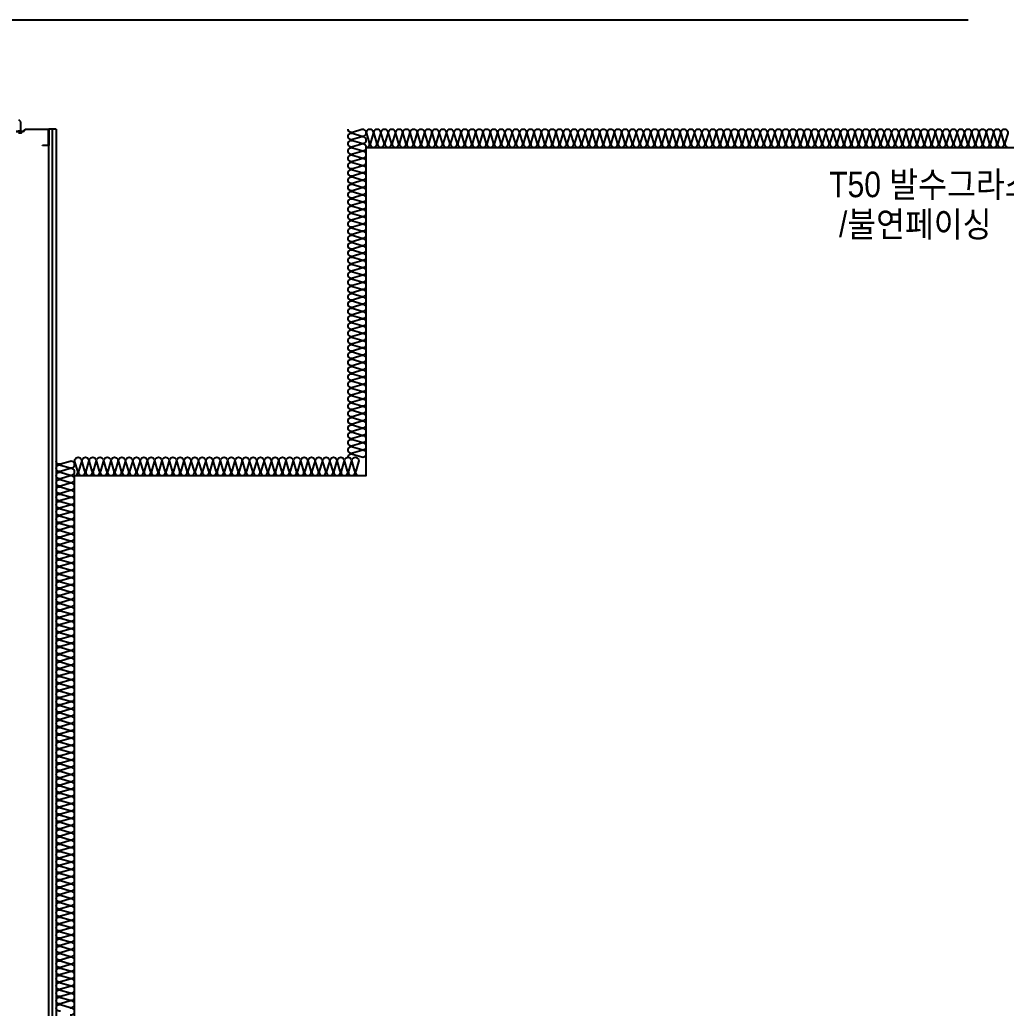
# Model space of a CAD drawing. Header units: millimetres. Extents: x 19868 to 801382, y -4805 to 85279.
# Drawn here: x 332388 to 335093, y 40968 to 43679 of the extents above; entities that cross this region are included whole.
import ezdxf
from ezdxf.enums import TextEntityAlignment as Align

# ---------------------------------------------------------------- set-up
doc = ezdxf.new("R2010")
doc.units = ezdxf.units.MM
doc.header["$LTSCALE"] = 250
for name, color, linetype in [('8입면선', 8, 'Continuous'), ('A-FIN', 6, 'Continuous'), ('A-WALL-D', 7, 'Continuous'), ('GAGAM-DT', 7, 'Continuous'), ('ISL', 251, 'Continuous'), ('입면', 7, 'Continuous')]:
    doc.layers.add(name, color=color, linetype=linetype)
doc.layers.add('NOPLOT-단열', color=225, linetype='Continuous', plot=False)
doc.styles.add('Gdim', font='')
doc.styles.get('Gdim').set_extended_font_data('Dotum')

# ---------------------------------------------------------------- blocks, each defined once
blk = doc.blocks.new('*U180')
at = {"layer": '8입면선', "color": 8}
blk.add_line((3316577.6, 472011.4), (3316577.6, 480361.4), dxfattribs=at)
at = {"layer": 'A-WALL-D'}
for p, q in [((3316567.6, 472021.4), (3316567.6, 480361.4)), ((3316587.6, 480361.4), (3316567.6, 480361.4)), ((3316587.6, 480361.4), (3316587.6, 472011.4))]:
    blk.add_line(p, q, dxfattribs=at)
at = {"layer": 'GAGAM-DT', "color": 8}
for p, q in [((3316490.3, 480381.5), (3316485.3, 480387)), ((3316490.3, 480355.6), (3316490.3, 480381.5)), ((3316492.7, 480355.6), (3316482.8, 480355.6)), ((3316491.2, 480350.6), (3316484.3, 480350.6)), ((3316490.3, 480355.6), (3316490.3, 480350.6)), ((3316492.7, 480355.6), (3316492.7, 480352.1))]:
    blk.add_line(p, q, dxfattribs=at)
blk.add_arc((3316491.2, 480352.1), 1.51, 270, 0, dxfattribs=at)
at = {"layer": '입면', "color": 6}
for p, q in [((3316497.3, 480355.6), (3316502.3, 480361.4)), ((3316502.3, 480361.4), (3316567.6, 480361.4)), ((3316567.6, 480361.4), (3316567.6, 480316.4)), ((3316497.8, 480354.4), (3316477.4, 480354.4)), ((3316477.9, 480355.6), (3316497.3, 480355.6)), ((3316502.8, 480360.2), (3316497.8, 480354.4)), ((3316566.4, 480360.2), (3316502.8, 480360.2)), ((3316566.4, 480317.6), (3316566.4, 480360.2)), ((3316549.8, 480316.4), (3316549.8, 480317.6)), ((3316549.8, 480317.6), (3316566.4, 480317.6)), ((3316567.6, 480316.4), (3316549.8, 480316.4))]:
    blk.add_line(p, q, dxfattribs=at)

msp = doc.modelspace()

# ---------------------------------------------------------------- linework, layer by layer
at = {"layer": 'A-FIN'}
msp.add_line((328238.2, 43678.9), (334988.2, 43678.9), dxfattribs=at)
at = {"layer": 'ISL'}
for points in [[(333288.2, 42478.9, -0.509267), (333300.3, 42487.8), (333326.1, 42480.1, 1.372593), (333326.1, 42497.8), (333300.3, 42490.1, -0.509267), (333288.2, 42498.9, -0.509267), (333300.3, 42507.8), (333326.1, 42500.1, 1.372593), (333326.1, 42517.8), (333300.3, 42510.1, -0.509267), (333288.2, 42518.9, -0.509267), (333300.3, 42527.8), (333326.1, 42520.1, 1.372593), (333326.1, 42537.8), (333300.3, 42530.1, -0.509267), (333288.2, 42538.9, -0.509267), (333300.3, 42547.8), (333326.1, 42540.1, 1.372593), (333326.1, 42557.8), (333300.3, 42550.1, -0.509267), (333288.2, 42558.9, -0.509267), (333300.3, 42567.8), (333326.1, 42560.1, 1.372593), (333326.1, 42577.8), (333300.3, 42570.1, -0.509267), (333288.2, 42578.9, -0.509267), (333300.3, 42587.8), (333326.1, 42580.1, 1.372593), (333326.1, 42597.8), (333300.3, 42590.1, -0.509267), (333288.2, 42598.9, -0.509267), (333300.3, 42607.8), (333326.1, 42600.1, 1.372593), (333326.1, 42617.8), (333300.3, 42610.1, -0.509267), (333288.2, 42618.9, -0.509267), (333300.3, 42627.8), (333326.1, 42620.1, 1.372593), (333326.1, 42637.8), (333300.3, 42630.1, -0.509267), (333288.2, 42638.9, -0.509267), (333300.3, 42647.8), (333326.1, 42640.1, 1.372593), (333326.1, 42657.8), (333300.3, 42650.1, -0.509267), (333288.2, 42658.9, -0.509267), (333300.3, 42667.8), (333326.1, 42660.1, 1.372593), (333326.1, 42677.8), (333300.3, 42670.1, -0.509267), (333288.2, 42678.9, -0.509267), (333300.3, 42687.8), (333326.1, 42680.1, 1.372593), (333326.1, 42697.8), (333300.3, 42690.1, -0.509267), (333288.2, 42698.9, -0.509267), (333300.3, 42707.8), (333326.1, 42700.1, 1.372593), (333326.1, 42717.8), (333300.3, 42710.1, -0.509267), (333288.2, 42718.9, -0.509267), (333300.3, 42727.8), (333326.1, 42720.1, 1.372593), (333326.1, 42737.8), (333300.3, 42730.1, -0.509267), (333288.2, 42738.9, -0.509267), (333300.3, 42747.8), (333326.1, 42740.1, 1.372593), (333326.1, 42757.8), (333300.3, 42750.1, -0.509267), (333288.2, 42758.9, -0.509267), (333300.3, 42767.8), (333326.1, 42760.1, 1.372593), (333326.1, 42777.8), (333300.3, 42770.1, -0.509267), (333288.2, 42778.9, -0.509267), (333300.3, 42787.8), (333326.1, 42780.1, 1.372593), (333326.1, 42797.8), (333300.3, 42790.1, -0.509267), (333288.2, 42798.9, -0.509267), (333300.3, 42807.8), (333326.1, 42800.1, 1.372593), (333326.1, 42817.8), (333300.3, 42810.1, -0.509267), (333288.2, 42818.9, -0.509267), (333300.3, 42827.8), (333326.1, 42820.1, 1.372593), (333326.1, 42837.8), (333300.3, 42830.1, -0.509267), (333288.2, 42838.9, -0.509267), (333300.3, 42847.8), (333326.1, 42840.1, 1.372593), (333326.1, 42857.8), (333300.3, 42850.1, -0.509267), (333288.2, 42858.9, -0.509267), (333300.3, 42867.8), (333326.1, 42860.1, 1.372593), (333326.1, 42877.8), (333300.3, 42870.1, -0.509267), (333288.2, 42878.9, -0.509267), (333300.3, 42887.8), (333326.1, 42880.1, 1.372593), (333326.1, 42897.8), (333300.3, 42890.1, -0.509267), (333288.2, 42898.9, -0.509267), (333300.3, 42907.8), (333326.1, 42900.1, 1.372593), (333326.1, 42917.8), (333300.3, 42910.1, -0.509267), (333288.2, 42918.9, -0.509267), (333300.3, 42927.8), (333326.1, 42920.1, 1.372593), (333326.1, 42937.8), (333300.3, 42930.1, -0.509267), (333288.2, 42938.9, -0.509267), (333300.3, 42947.8), (333326.1, 42940.1, 1.372593), (333326.1, 42957.8), (333300.3, 42950.1, -0.509267), (333288.2, 42958.9, -0.509267), (333300.3, 42967.8), (333326.1, 42960.1, 1.372593), (333326.1, 42977.8), (333300.3, 42970.1, -0.509267), (333288.2, 42978.9, -0.509267), (333300.3, 42987.8), (333326.1, 42980.1, 1.372593), (333326.1, 42997.8), (333300.3, 42990.1, -0.509267), (333288.2, 42998.9, -0.509267), (333300.3, 43007.8), (333326.1, 43000.1, 1.372593), (333326.1, 43017.8), (333300.3, 43010.1, -0.509267), (333288.2, 43018.9, -0.509267), (333300.3, 43027.8), (333326.1, 43020.1, 1.372593), (333326.1, 43037.8), (333300.3, 43030.1, -0.509267), (333288.2, 43038.9, -0.509267), (333300.3, 43047.8), (333326.1, 43040.1, 1.372593), (333326.1, 43057.8), (333300.3, 43050.1, -0.509267), (333288.2, 43058.9, -0.509267), (333300.3, 43067.8), (333326.1, 43060.1, 1.372593), (333326.1, 43077.8), (333300.3, 43070.1, -0.509267), (333288.2, 43078.9, -0.509267), (333300.3, 43087.8), (333326.1, 43080.1, 1.372593), (333326.1, 43097.8), (333300.3, 43090.1, -0.509267), (333288.2, 43098.9, -0.509267), (333300.3, 43107.8), (333326.1, 43100.1, 1.372593), (333326.1, 43117.8), (333300.3, 43110.1, -0.509267), (333288.2, 43118.9, -0.509267), (333300.3, 43127.8), (333326.1, 43120.1, 1.372593), (333326.1, 43137.8), (333300.3, 43130.1, -0.509267), (333288.2, 43138.9, -0.509267), (333300.3, 43147.8), (333326.1, 43140.1, 1.372593), (333326.1, 43157.8), (333300.3, 43150.1, -0.509267), (333288.2, 43158.9, -0.509267), (333300.3, 43167.8), (333326.1, 43160.1, 1.372593), (333326.1, 43177.8), (333300.3, 43170.1, -0.509267), (333288.2, 43178.9, -0.509267), (333300.3, 43187.8), (333326.1, 43180.1, 1.372593), (333326.1, 43197.8), (333300.3, 43190.1, -0.509267), (333288.2, 43198.9, -0.509267), (333300.3, 43207.8), (333326.1, 43200.1, 1.372593), (333326.1, 43217.8), (333300.3, 43210.1, -0.509267), (333288.2, 43218.9, -0.509267), (333300.3, 43227.8), (333326.1, 43220.1, 1.372593), (333326.1, 43237.8), (333300.3, 43230.1, -0.509267), (333288.2, 43238.9, -0.509267), (333300.3, 43247.8), (333326.1, 43240.1, 1.372593), (333326.1, 43257.8), (333300.3, 43250.1, -0.509267), (333288.2, 43258.9, -0.509267), (333300.3, 43267.8), (333326.1, 43260.1, 1.372593), (333326.1, 43277.8), (333300.3, 43270.1, -0.509267), (333288.2, 43278.9, -0.509267), (333300.3, 43287.8), (333326.1, 43280.1, 1.372593), (333326.1, 43297.8), (333300.3, 43290.1, -0.509267), (333288.2, 43298.9, -0.509267), (333300.3, 43307.8), (333326.1, 43300.1, 1.372593), (333326.1, 43317.8), (333300.3, 43310.1, -0.509267), (333288.2, 43318.9, -0.509267), (333300.3, 43327.8), (333326.1, 43320.1, 1.372593), (333326.1, 43337.8), (333300.3, 43330.1, -0.509267), (333288.2, 43338.9, -0.509267), (333300.3, 43347.8), (333326.1, 43340.1, 1.372593), (333326.1, 43357.8), (333300.3, 43350.1, -0.509267), (333288.2, 43358.9, -0.509267), (333300.3, 43367.8), (333326.1, 43360.1, 1.372593), (333326.1, 43377.8), (333300.3, 43370.1, -0.509267), (333288.2, 43378.9)], [(333338.2, 43328.9, 0.509267), (333347, 43341.1), (333339.4, 43366.8, -1.372593), (333357, 43366.8), (333349.4, 43341.1, 0.509267), (333358.2, 43328.9, 0.509267), (333367, 43341.1), (333359.4, 43366.8, -1.372593), (333377, 43366.8), (333369.4, 43341.1, 0.509267), (333378.2, 43328.9, 0.509267), (333387, 43341.1), (333379.4, 43366.8, -1.372593), (333397, 43366.8), (333389.4, 43341.1, 0.509267), (333398.2, 43328.9, 0.509267), (333407, 43341.1), (333399.4, 43366.8, -1.372593), (333417, 43366.8), (333409.4, 43341.1, 0.509267), (333418.2, 43328.9, 0.509267), (333427, 43341.1), (333419.4, 43366.8, -1.372593), (333437, 43366.8), (333429.4, 43341.1, 0.509267), (333438.2, 43328.9, 0.509267), (333447, 43341.1), (333439.4, 43366.8, -1.372593), (333457, 43366.8), (333449.4, 43341.1, 0.509267), (333458.2, 43328.9, 0.509267), (333467, 43341.1), (333459.4, 43366.8, -1.372593), (333477, 43366.8), (333469.4, 43341.1, 0.509267), (333478.2, 43328.9, 0.509267), (333487, 43341.1), (333479.4, 43366.8, -1.372593), (333497, 43366.8), (333489.4, 43341.1, 0.509267), (333498.2, 43328.9, 0.509267), (333507, 43341.1), (333499.4, 43366.8, -1.372593), (333517, 43366.8), (333509.4, 43341.1, 0.509267), (333518.2, 43328.9, 0.509267), (333527, 43341.1), (333519.4, 43366.8, -1.372593), (333537, 43366.8), (333529.4, 43341.1, 0.509267), (333538.2, 43328.9, 0.509267), (333547, 43341.1), (333539.4, 43366.8, -1.372593), (333557, 43366.8), (333549.4, 43341.1, 0.509267), (333558.2, 43328.9, 0.509267), (333567, 43341.1), (333559.4, 43366.8, -1.372593), (333577, 43366.8), (333569.4, 43341.1, 0.509267), (333578.2, 43328.9, 0.509267), (333587, 43341.1), (333579.4, 43366.8, -1.372593), (333597, 43366.8), (333589.4, 43341.1, 0.509267), (333598.2, 43328.9, 0.509267), (333607, 43341.1), (333599.4, 43366.8, -1.372593), (333617, 43366.8), (333609.4, 43341.1, 0.509267), (333618.2, 43328.9, 0.509267), (333627, 43341.1), (333619.4, 43366.8, -1.372593), (333637, 43366.8), (333629.4, 43341.1, 0.509267), (333638.2, 43328.9, 0.509267), (333647, 43341.1), (333639.4, 43366.8, -1.372593), (333657, 43366.8), (333649.4, 43341.1, 0.509267), (333658.2, 43328.9, 0.509267), (333667, 43341.1), (333659.4, 43366.8, -1.372593), (333677, 43366.8), (333669.4, 43341.1, 0.509267), (333678.2, 43328.9, 0.509267), (333687, 43341.1), (333679.4, 43366.8, -1.372593), (333697, 43366.8), (333689.4, 43341.1, 0.509267), (333698.2, 43328.9, 0.509267), (333707, 43341.1), (333699.4, 43366.8, -1.372593), (333717, 43366.8), (333709.4, 43341.1, 0.509267), (333718.2, 43328.9, 0.509267), (333727, 43341.1), (333719.4, 43366.8, -1.372593), (333737, 43366.8), (333729.4, 43341.1, 0.509267), (333738.2, 43328.9, 0.509267), (333747, 43341.1), (333739.4, 43366.8, -1.372593), (333757, 43366.8), (333749.4, 43341.1, 0.509267), (333758.2, 43328.9, 0.509267), (333767, 43341.1), (333759.4, 43366.8, -1.372593), (333777, 43366.8), (333769.4, 43341.1, 0.509267), (333778.2, 43328.9, 0.509267), (333787, 43341.1), (333779.4, 43366.8, -1.372593), (333797, 43366.8), (333789.4, 43341.1, 0.509267), (333798.2, 43328.9, 0.509267), (333807, 43341.1), (333799.4, 43366.8, -1.372593), (333817, 43366.8), (333809.4, 43341.1, 0.509267), (333818.2, 43328.9, 0.509267), (333827, 43341.1), (333819.4, 43366.8, -1.372593), (333837, 43366.8), (333829.4, 43341.1, 0.509267), (333838.2, 43328.9, 0.509267), (333847, 43341.1), (333839.4, 43366.8, -1.372593), (333857, 43366.8), (333849.4, 43341.1, 0.509267), (333858.2, 43328.9, 0.509267), (333867, 43341.1), (333859.4, 43366.8, -1.372593), (333877, 43366.8), (333869.4, 43341.1, 0.509267), (333878.2, 43328.9, 0.509267), (333887, 43341.1), (333879.4, 43366.8, -1.372593), (333897, 43366.8), (333889.4, 43341.1, 0.509267), (333898.2, 43328.9, 0.509267), (333907, 43341.1), (333899.4, 43366.8, -1.372593), (333917, 43366.8), (333909.4, 43341.1, 0.509267), (333918.2, 43328.9, 0.509267), (333927, 43341.1), (333919.4, 43366.8, -1.372593), (333937, 43366.8), (333929.4, 43341.1, 0.509267), (333938.2, 43328.9, 0.509267), (333947, 43341.1), (333939.4, 43366.8, -1.372593), (333957, 43366.8), (333949.4, 43341.1, 0.509267), (333958.2, 43328.9, 0.509267), (333967, 43341.1), (333959.4, 43366.8, -1.372593), (333977, 43366.8), (333969.4, 43341.1, 0.509267), (333978.2, 43328.9, 0.509267), (333987, 43341.1), (333979.4, 43366.8, -1.372593), (333997, 43366.8), (333989.4, 43341.1, 0.509267), (333998.2, 43328.9, 0.509267), (334007, 43341.1), (333999.4, 43366.8, -1.372593), (334017, 43366.8), (334009.4, 43341.1, 0.509267), (334018.2, 43328.9, 0.509267), (334027, 43341.1), (334019.4, 43366.8, -1.372593), (334037, 43366.8), (334029.4, 43341.1, 0.509267), (334038.2, 43328.9, 0.509267), (334047, 43341.1), (334039.4, 43366.8, -1.372593), (334057, 43366.8), (334049.4, 43341.1, 0.509267), (334058.2, 43328.9, 0.509267), (334067, 43341.1), (334059.4, 43366.8, -1.372593), (334077, 43366.8), (334069.4, 43341.1, 0.509267), (334078.2, 43328.9, 0.509267), (334087, 43341.1), (334079.4, 43366.8, -1.372593), (334097, 43366.8), (334089.4, 43341.1, 0.509267), (334098.2, 43328.9, 0.509267), (334107, 43341.1), (334099.4, 43366.8, -1.372593), (334117, 43366.8), (334109.4, 43341.1, 0.509267), (334118.2, 43328.9, 0.509267), (334127, 43341.1), (334119.4, 43366.8, -1.372593), (334137, 43366.8), (334129.4, 43341.1, 0.509267), (334138.2, 43328.9, 0.509267), (334147, 43341.1), (334139.4, 43366.8, -1.372593), (334157, 43366.8), (334149.4, 43341.1, 0.509267), (334158.2, 43328.9, 0.509267), (334167, 43341.1), (334159.4, 43366.8, -1.372593), (334177, 43366.8), (334169.4, 43341.1, 0.509267), (334178.2, 43328.9, 0.509267), (334187, 43341.1), (334179.4, 43366.8, -1.372593), (334197, 43366.8), (334189.4, 43341.1, 0.509267), (334198.2, 43328.9, 0.509267), (334207, 43341.1), (334199.4, 43366.8, -1.372593), (334217, 43366.8), (334209.4, 43341.1, 0.509267), (334218.2, 43328.9, 0.509267), (334227, 43341.1), (334219.4, 43366.8, -1.372593), (334237, 43366.8), (334229.4, 43341.1, 0.509267), (334238.2, 43328.9, 0.509267), (334247, 43341.1), (334239.4, 43366.8, -1.372593), (334257, 43366.8), (334249.4, 43341.1, 0.509267), (334258.2, 43328.9, 0.509267), (334267, 43341.1), (334259.4, 43366.8, -1.372593), (334277, 43366.8), (334269.4, 43341.1, 0.509267), (334278.2, 43328.9, 0.509267), (334287, 43341.1), (334279.4, 43366.8, -1.372593), (334297, 43366.8), (334289.4, 43341.1, 0.509267), (334298.2, 43328.9, 0.509267), (334307, 43341.1), (334299.4, 43366.8, -1.372593), (334317, 43366.8), (334309.4, 43341.1, 0.509267), (334318.2, 43328.9, 0.509267), (334327, 43341.1), (334319.4, 43366.8, -1.372593), (334337, 43366.8), (334329.4, 43341.1, 0.509267), (334338.2, 43328.9, 0.509267), (334347, 43341.1), (334339.4, 43366.8, -1.372593), (334357, 43366.8), (334349.4, 43341.1, 0.509267), (334358.2, 43328.9, 0.509267), (334367, 43341.1), (334359.4, 43366.8, -1.372593), (334377, 43366.8), (334369.4, 43341.1, 0.509267), (334378.2, 43328.9, 0.509267), (334387, 43341.1), (334379.4, 43366.8, -1.372593), (334397, 43366.8), (334389.4, 43341.1, 0.509267), (334398.2, 43328.9, 0.509267), (334407, 43341.1), (334399.4, 43366.8, -1.372593), (334417, 43366.8), (334409.4, 43341.1, 0.509267), (334418.2, 43328.9, 0.509267), (334427, 43341.1), (334419.4, 43366.8, -1.372593), (334437, 43366.8), (334429.4, 43341.1, 0.509267), (334438.2, 43328.9, 0.509267), (334447, 43341.1), (334439.4, 43366.8, -1.372593), (334457, 43366.8), (334449.4, 43341.1, 0.509267), (334458.2, 43328.9, 0.509267), (334467, 43341.1), (334459.4, 43366.8, -1.372593), (334477, 43366.8), (334469.4, 43341.1, 0.509267), (334478.2, 43328.9, 0.509267), (334487, 43341.1), (334479.4, 43366.8, -1.372593), (334497, 43366.8), (334489.4, 43341.1, 0.509267), (334498.2, 43328.9, 0.509267), (334507, 43341.1), (334499.4, 43366.8, -1.372593), (334517, 43366.8), (334509.4, 43341.1, 0.509267), (334518.2, 43328.9, 0.509267), (334527, 43341.1), (334519.4, 43366.8, -1.372593), (334537, 43366.8), (334529.4, 43341.1, 0.509267), (334538.2, 43328.9, 0.509267), (334547, 43341.1), (334539.4, 43366.8, -1.372593), (334557, 43366.8), (334549.4, 43341.1, 0.509267), (334558.2, 43328.9, 0.509267), (334567, 43341.1), (334559.4, 43366.8, -1.372593), (334577, 43366.8), (334569.4, 43341.1, 0.509267), (334578.2, 43328.9, 0.509267), (334587, 43341.1), (334579.4, 43366.8, -1.372593), (334597, 43366.8), (334589.4, 43341.1, 0.509267), (334598.2, 43328.9, 0.509267), (334607, 43341.1), (334599.4, 43366.8, -1.372593), (334617, 43366.8), (334609.4, 43341.1, 0.509267), (334618.2, 43328.9, 0.509267), (334627, 43341.1), (334619.4, 43366.8, -1.372593), (334637, 43366.8), (334629.4, 43341.1, 0.509267), (334638.2, 43328.9, 0.509267), (334647, 43341.1), (334639.4, 43366.8, -1.372593), (334657, 43366.8), (334649.4, 43341.1, 0.509267), (334658.2, 43328.9, 0.509267), (334667, 43341.1), (334659.4, 43366.8, -1.372593), (334677, 43366.8), (334669.4, 43341.1, 0.509267), (334678.2, 43328.9, 0.509267), (334687, 43341.1), (334679.4, 43366.8, -1.372593), (334697, 43366.8), (334689.4, 43341.1, 0.509267), (334698.2, 43328.9, 0.509267), (334707, 43341.1), (334699.4, 43366.8, -1.372593), (334717, 43366.8), (334709.4, 43341.1, 0.509267), (334718.2, 43328.9, 0.509267), (334727, 43341.1), (334719.4, 43366.8, -1.372593), (334737, 43366.8), (334729.4, 43341.1, 0.509267), (334738.2, 43328.9, 0.509267), (334747, 43341.1), (334739.4, 43366.8, -1.372593), (334757, 43366.8), (334749.4, 43341.1, 0.509267), (334758.2, 43328.9, 0.509267), (334767, 43341.1), (334759.4, 43366.8, -1.372593), (334777, 43366.8), (334769.4, 43341.1, 0.509267), (334778.2, 43328.9, 0.509267), (334787, 43341.1), (334779.4, 43366.8, -1.372593), (334797, 43366.8), (334789.4, 43341.1, 0.509267), (334798.2, 43328.9, 0.509267), (334807, 43341.1), (334799.4, 43366.8, -1.372593), (334817, 43366.8), (334809.4, 43341.1, 0.509267), (334818.2, 43328.9, 0.509267), (334827, 43341.1), (334819.4, 43366.8, -1.372593), (334837, 43366.8), (334829.4, 43341.1, 0.509267), (334838.2, 43328.9, 0.509267), (334847, 43341.1), (334839.4, 43366.8, -1.372593), (334857, 43366.8), (334849.4, 43341.1, 0.509267), (334858.2, 43328.9, 0.509267), (334867, 43341.1), (334859.4, 43366.8, -1.372593), (334877, 43366.8), (334869.4, 43341.1, 0.509267), (334878.2, 43328.9, 0.509267), (334887, 43341.1), (334879.4, 43366.8, -1.372593), (334897, 43366.8), (334889.4, 43341.1, 0.509267), (334898.2, 43328.9, 0.509267), (334907, 43341.1), (334899.4, 43366.8, -1.372593), (334917, 43366.8), (334909.4, 43341.1, 0.509267), (334918.2, 43328.9, 0.509267), (334927, 43341.1), (334919.4, 43366.8, -1.372593), (334937, 43366.8), (334929.4, 43341.1, 0.509267), (334938.2, 43328.9, 0.509267), (334947, 43341.1), (334939.4, 43366.8, -1.372593), (334957, 43366.8), (334949.4, 43341.1, 0.509267), (334958.2, 43328.9, 0.509267), (334967, 43341.1), (334959.4, 43366.8, -1.372593), (334977, 43366.8), (334969.4, 43341.1, 0.509267), (334978.2, 43328.9, 0.509267), (334987, 43341.1), (334979.4, 43366.8, -1.372593), (334997, 43366.8), (334989.4, 43341.1, 0.509267), (334998.2, 43328.9, 0.509267), (335007, 43341.1), (334999.4, 43366.8, -1.372593), (335017, 43366.8), (335009.4, 43341.1, 0.509267), (335018.2, 43328.9, 0.509267), (335027, 43341.1), (335019.4, 43366.8, -1.372593), (335037, 43366.8), (335029.4, 43341.1, 0.509267), (335038.2, 43328.9, 0.509267), (335047, 43341.1), (335039.4, 43366.8, -1.372593), (335057, 43366.8), (335049.4, 43341.1, 0.509267), (335058.2, 43328.9, 0.509267), (335067, 43341.1), (335059.4, 43366.8, -1.372593), (335077, 43366.8), (335069.4, 43341.1, 0.509267), (335078.2, 43328.9, 0.509267), (335087, 43341.1), (335079.4, 43366.8, -1.372593), (335097, 43366.8), (335089.4, 43341.1, 0.509267), (335098.2, 43328.9, 0.509267)], [(332500.3, 40960.1, -0.509267), (332488.2, 40968.9, -0.509267), (332500.3, 40977.8), (332526.1, 40970.1, 1.372593), (332526.1, 40987.8), (332500.3, 40980.1, -0.509267), (332488.2, 40988.9, -0.509267), (332500.3, 40997.8), (332526.1, 40990.1, 1.372593), (332526.1, 41007.8), (332500.3, 41000.1, -0.509267), (332488.2, 41008.9, -0.509267), (332500.3, 41017.8), (332526.1, 41010.1, 1.372593), (332526.1, 41027.8), (332500.3, 41020.1, -0.509267), (332488.2, 41028.9, -0.509267), (332500.3, 41037.8), (332526.1, 41030.1, 1.372593), (332526.1, 41047.8), (332500.3, 41040.1, -0.509267), (332488.2, 41048.9, -0.509267), (332500.3, 41057.8), (332526.1, 41050.1, 1.372593), (332526.1, 41067.8), (332500.3, 41060.1, -0.509267), (332488.2, 41068.9, -0.509267), (332500.3, 41077.8), (332526.1, 41070.1, 1.372593), (332526.1, 41087.8), (332500.3, 41080.1, -0.509267), (332488.2, 41088.9, -0.509267), (332500.3, 41097.8), (332526.1, 41090.1, 1.372593), (332526.1, 41107.8), (332500.3, 41100.1, -0.509267), (332488.2, 41108.9, -0.509267), (332500.3, 41117.8), (332526.1, 41110.1, 1.372593), (332526.1, 41127.8), (332500.3, 41120.1, -0.509267), (332488.2, 41128.9, -0.509267), (332500.3, 41137.8), (332526.1, 41130.1, 1.372593), (332526.1, 41147.8), (332500.3, 41140.1, -0.509267), (332488.2, 41148.9, -0.509267), (332500.3, 41157.8), (332526.1, 41150.1, 1.372593), (332526.1, 41167.8), (332500.3, 41160.1, -0.509267), (332488.2, 41168.9, -0.509267), (332500.3, 41177.8), (332526.1, 41170.1, 1.372593), (332526.1, 41187.8), (332500.3, 41180.1, -0.509267), (332488.2, 41188.9, -0.509267), (332500.3, 41197.8), (332526.1, 41190.1, 1.372593), (332526.1, 41207.8), (332500.3, 41200.1, -0.509267), (332488.2, 41208.9, -0.509267), (332500.3, 41217.8), (332526.1, 41210.1, 1.372593), (332526.1, 41227.8), (332500.3, 41220.1, -0.509267), (332488.2, 41228.9, -0.509267), (332500.3, 41237.8), (332526.1, 41230.1, 1.372593), (332526.1, 41247.8), (332500.3, 41240.1, -0.509267), (332488.2, 41248.9, -0.509267), (332500.3, 41257.8), (332526.1, 41250.1, 1.372593), (332526.1, 41267.8), (332500.3, 41260.1, -0.509267), (332488.2, 41268.9, -0.509267), (332500.3, 41277.8), (332526.1, 41270.1, 1.372593), (332526.1, 41287.8), (332500.3, 41280.1, -0.509267), (332488.2, 41288.9, -0.509267), (332500.3, 41297.8), (332526.1, 41290.1, 1.372593), (332526.1, 41307.8), (332500.3, 41300.1, -0.509267), (332488.2, 41308.9, -0.509267), (332500.3, 41317.8), (332526.1, 41310.1, 1.372593), (332526.1, 41327.8), (332500.3, 41320.1, -0.509267), (332488.2, 41328.9, -0.509267), (332500.3, 41337.8), (332526.1, 41330.1, 1.372593), (332526.1, 41347.8), (332500.3, 41340.1, -0.509267), (332488.2, 41348.9, -0.509267), (332500.3, 41357.8), (332526.1, 41350.1, 1.372593), (332526.1, 41367.8), (332500.3, 41360.1, -0.509267), (332488.2, 41368.9, -0.509267), (332500.3, 41377.8), (332526.1, 41370.1, 1.372593), (332526.1, 41387.8), (332500.3, 41380.1, -0.509267), (332488.2, 41388.9, -0.509267), (332500.3, 41397.8), (332526.1, 41390.1, 1.372593), (332526.1, 41407.8), (332500.3, 41400.1, -0.509267), (332488.2, 41408.9, -0.509267), (332500.3, 41417.8), (332526.1, 41410.1, 1.372593), (332526.1, 41427.8), (332500.3, 41420.1, -0.509267), (332488.2, 41428.9, -0.509267), (332500.3, 41437.8), (332526.1, 41430.1, 1.372593), (332526.1, 41447.8), (332500.3, 41440.1, -0.509267), (332488.2, 41448.9, -0.509267), (332500.3, 41457.8), (332526.1, 41450.1, 1.372593), (332526.1, 41467.8), (332500.3, 41460.1, -0.509267), (332488.2, 41468.9, -0.509267), (332500.3, 41477.8), (332526.1, 41470.1, 1.372593), (332526.1, 41487.8), (332500.3, 41480.1, -0.509267), (332488.2, 41488.9, -0.509267), (332500.3, 41497.8), (332526.1, 41490.1, 1.372593), (332526.1, 41507.8), (332500.3, 41500.1, -0.509267), (332488.2, 41508.9, -0.509267), (332500.3, 41517.8), (332526.1, 41510.1, 1.372593), (332526.1, 41527.8), (332500.3, 41520.1, -0.509267), (332488.2, 41528.9, -0.509267), (332500.3, 41537.8), (332526.1, 41530.1, 1.372593), (332526.1, 41547.8), (332500.3, 41540.1, -0.509267), (332488.2, 41548.9, -0.509267), (332500.3, 41557.8), (332526.1, 41550.1, 1.372593), (332526.1, 41567.8), (332500.3, 41560.1, -0.509267), (332488.2, 41568.9, -0.509267), (332500.3, 41577.8), (332526.1, 41570.1, 1.372593), (332526.1, 41587.8), (332500.3, 41580.1, -0.509267), (332488.2, 41588.9, -0.509267), (332500.3, 41597.8), (332526.1, 41590.1, 1.372593), (332526.1, 41607.8), (332500.3, 41600.1, -0.509267), (332488.2, 41608.9, -0.509267), (332500.3, 41617.8), (332526.1, 41610.1, 1.372593), (332526.1, 41627.8), (332500.3, 41620.1, -0.509267), (332488.2, 41628.9, -0.509267), (332500.3, 41637.8), (332526.1, 41630.1, 1.372593), (332526.1, 41647.8), (332500.3, 41640.1, -0.509267), (332488.2, 41648.9, -0.509267), (332500.3, 41657.8), (332526.1, 41650.1, 1.372593), (332526.1, 41667.8), (332500.3, 41660.1, -0.509267), (332488.2, 41668.9, -0.509267), (332500.3, 41677.8), (332526.1, 41670.1, 1.372593), (332526.1, 41687.8), (332500.3, 41680.1, -0.509267), (332488.2, 41688.9, -0.509267), (332500.3, 41697.8), (332526.1, 41690.1, 1.372593), (332526.1, 41707.8), (332500.3, 41700.1, -0.509267), (332488.2, 41708.9, -0.509267), (332500.3, 41717.8), (332526.1, 41710.1, 1.372593), (332526.1, 41727.8), (332500.3, 41720.1, -0.509267), (332488.2, 41728.9, -0.509267), (332500.3, 41737.8), (332526.1, 41730.1, 1.372593), (332526.1, 41747.8), (332500.3, 41740.1, -0.509267), (332488.2, 41748.9, -0.509267), (332500.3, 41757.8), (332526.1, 41750.1, 1.372593), (332526.1, 41767.8), (332500.3, 41760.1, -0.509267), (332488.2, 41768.9, -0.509267), (332500.3, 41777.8), (332526.1, 41770.1, 1.372593), (332526.1, 41787.8), (332500.3, 41780.1, -0.509267), (332488.2, 41788.9, -0.509267), (332500.3, 41797.8), (332526.1, 41790.1, 1.372593), (332526.1, 41807.8), (332500.3, 41800.1, -0.509267), (332488.2, 41808.9, -0.509267), (332500.3, 41817.8), (332526.1, 41810.1, 1.372593), (332526.1, 41827.8), (332500.3, 41820.1, -0.509267), (332488.2, 41828.9, -0.509267), (332500.3, 41837.8), (332526.1, 41830.1, 1.372593), (332526.1, 41847.8), (332500.3, 41840.1, -0.509267), (332488.2, 41848.9, -0.509267), (332500.3, 41857.8), (332526.1, 41850.1, 1.372593), (332526.1, 41867.8), (332500.3, 41860.1, -0.509267), (332488.2, 41868.9, -0.509267), (332500.3, 41877.8), (332526.1, 41870.1, 1.372593), (332526.1, 41887.8), (332500.3, 41880.1, -0.509267), (332488.2, 41888.9, -0.509267), (332500.3, 41897.8), (332526.1, 41890.1, 1.372593), (332526.1, 41907.8), (332500.3, 41900.1, -0.509267), (332488.2, 41908.9, -0.509267), (332500.3, 41917.8), (332526.1, 41910.1, 1.372593), (332526.1, 41927.8), (332500.3, 41920.1, -0.509267), (332488.2, 41928.9, -0.509267), (332500.3, 41937.8), (332526.1, 41930.1, 1.372593), (332526.1, 41947.8), (332500.3, 41940.1, -0.509267), (332488.2, 41948.9, -0.509267), (332500.3, 41957.8), (332526.1, 41950.1, 1.372593), (332526.1, 41967.8), (332500.3, 41960.1, -0.509267), (332488.2, 41968.9, -0.509267), (332500.3, 41977.8), (332526.1, 41970.1, 1.372593), (332526.1, 41987.8), (332500.3, 41980.1, -0.509267), (332488.2, 41988.9, -0.509267), (332500.3, 41997.8), (332526.1, 41990.1, 1.372593), (332526.1, 42007.8), (332500.3, 42000.1, -0.509267), (332488.2, 42008.9, -0.509267), (332500.3, 42017.8), (332526.1, 42010.1, 1.372593), (332526.1, 42027.8), (332500.3, 42020.1, -0.509267), (332488.2, 42028.9, -0.509267), (332500.3, 42037.8), (332526.1, 42030.1, 1.372593), (332526.1, 42047.8), (332500.3, 42040.1, -0.509267), (332488.2, 42048.9, -0.509267), (332500.3, 42057.8), (332526.1, 42050.1, 1.372593), (332526.1, 42067.8), (332500.3, 42060.1, -0.509267), (332488.2, 42068.9, -0.509267), (332500.3, 42077.8), (332526.1, 42070.1, 1.372593), (332526.1, 42087.8), (332500.3, 42080.1, -0.509267), (332488.2, 42088.9, -0.509267), (332500.3, 42097.8), (332526.1, 42090.1, 1.372593), (332526.1, 42107.8), (332500.3, 42100.1, -0.509267), (332488.2, 42108.9, -0.509267), (332500.3, 42117.8), (332526.1, 42110.1, 1.372593), (332526.1, 42127.8), (332500.3, 42120.1, -0.509267), (332488.2, 42128.9, -0.509267), (332500.3, 42137.8), (332526.1, 42130.1, 1.372593), (332526.1, 42147.8), (332500.3, 42140.1, -0.509267), (332488.2, 42148.9, -0.509267), (332500.3, 42157.8), (332526.1, 42150.1, 1.372593), (332526.1, 42167.8), (332500.3, 42160.1, -0.509267), (332488.2, 42168.9, -0.509267), (332500.3, 42177.8), (332526.1, 42170.1, 1.372593), (332526.1, 42187.8), (332500.3, 42180.1, -0.509267), (332488.2, 42188.9, -0.509267), (332500.3, 42197.8), (332526.1, 42190.1, 1.372593), (332526.1, 42207.8), (332500.3, 42200.1, -0.509267), (332488.2, 42208.9, -0.509267), (332500.3, 42217.8), (332526.1, 42210.1, 1.372593), (332526.1, 42227.8), (332500.3, 42220.1, -0.509267), (332488.2, 42228.9, -0.509267), (332500.3, 42237.8), (332526.1, 42230.1, 1.372593), (332526.1, 42247.8), (332500.3, 42240.1, -0.509267), (332488.2, 42248.9, -0.509267), (332500.3, 42257.8), (332526.1, 42250.1, 1.372593), (332526.1, 42267.8), (332500.3, 42260.1, -0.509267), (332488.2, 42268.9, -0.509267), (332500.3, 42277.8), (332526.1, 42270.1, 1.372593), (332526.1, 42287.8), (332500.3, 42280.1, -0.509267), (332488.2, 42288.9, -0.509267), (332500.3, 42297.8), (332526.1, 42290.1, 1.372593), (332526.1, 42307.8), (332500.3, 42300.1, -0.509267), (332488.2, 42308.9, -0.509267), (332500.3, 42317.8), (332526.1, 42310.1, 1.372593), (332526.1, 42327.8), (332500.3, 42320.1, -0.509267), (332488.2, 42328.9, -0.509267), (332500.3, 42337.8), (332526.1, 42330.1, 1.372593), (332526.1, 42347.8), (332500.3, 42340.1, -0.509267), (332488.2, 42348.9, -0.509267), (332500.3, 42357.8), (332526.1, 42350.1, 1.372593), (332526.1, 42367.8), (332500.3, 42360.1, -0.509267), (332488.2, 42368.9, -0.509267), (332500.3, 42377.8), (332526.1, 42370.1, 1.372593), (332526.1, 42387.8), (332500.3, 42380.1, -0.509267), (332488.2, 42388.9, -0.509267), (332500.3, 42397.8), (332526.1, 42390.1, 1.372593), (332526.1, 42407.8), (332500.3, 42400.1, -0.509267), (332488.2, 42408.9, -0.509267), (332500.3, 42417.8), (332526.1, 42410.1, 1.372593), (332526.1, 42427.8), (332500.3, 42420.1, -0.509267), (332488.2, 42428.9, -0.509267), (332500.3, 42437.8), (332526.1, 42430.1, 1.372593), (332526.1, 42447.8), (332500.3, 42440.1, -0.509267), (332488.2, 42448.9, -0.509267), (332500.3, 42457.8), (332526.1, 42450.1, 1.372593), (332526.1, 42467.8), (332500.3, 42460.1, -0.509267), (332488.2, 42468.9)], [(332538.2, 42428.9, 0.509267), (332547, 42441.1), (332539.4, 42466.8, -1.372593), (332557, 42466.8), (332549.4, 42441.1, 0.509267), (332558.2, 42428.9, 0.509267), (332567, 42441.1), (332559.4, 42466.8, -1.372593), (332577, 42466.8), (332569.4, 42441.1, 0.509267), (332578.2, 42428.9, 0.509267), (332587, 42441.1), (332579.4, 42466.8, -1.372593), (332597, 42466.8), (332589.4, 42441.1, 0.509267), (332598.2, 42428.9, 0.509267), (332607, 42441.1), (332599.4, 42466.8, -1.372593), (332617, 42466.8), (332609.4, 42441.1, 0.509267), (332618.2, 42428.9, 0.509267), (332627, 42441.1), (332619.4, 42466.8, -1.372593), (332637, 42466.8), (332629.4, 42441.1, 0.509267), (332638.2, 42428.9, 0.509267), (332647, 42441.1), (332639.4, 42466.8, -1.372593), (332657, 42466.8), (332649.4, 42441.1, 0.509267), (332658.2, 42428.9, 0.509267), (332667, 42441.1), (332659.4, 42466.8, -1.372593), (332677, 42466.8), (332669.4, 42441.1, 0.509267), (332678.2, 42428.9, 0.509267), (332687, 42441.1), (332679.4, 42466.8, -1.372593), (332697, 42466.8), (332689.4, 42441.1, 0.509267), (332698.2, 42428.9, 0.509267), (332707, 42441.1), (332699.4, 42466.8, -1.372593), (332717, 42466.8), (332709.4, 42441.1, 0.509267), (332718.2, 42428.9, 0.509267), (332727, 42441.1), (332719.4, 42466.8, -1.372593), (332737, 42466.8), (332729.4, 42441.1, 0.509267), (332738.2, 42428.9, 0.509267), (332747, 42441.1), (332739.4, 42466.8, -1.372593), (332757, 42466.8), (332749.4, 42441.1, 0.509267), (332758.2, 42428.9, 0.509267), (332767, 42441.1), (332759.4, 42466.8, -1.372593), (332777, 42466.8), (332769.4, 42441.1, 0.509267), (332778.2, 42428.9, 0.509267), (332787, 42441.1), (332779.4, 42466.8, -1.372593), (332797, 42466.8), (332789.4, 42441.1, 0.509267), (332798.2, 42428.9, 0.509267), (332807, 42441.1), (332799.4, 42466.8, -1.372593), (332817, 42466.8), (332809.4, 42441.1, 0.509267), (332818.2, 42428.9, 0.509267), (332827, 42441.1), (332819.4, 42466.8, -1.372593), (332837, 42466.8), (332829.4, 42441.1, 0.509267), (332838.2, 42428.9, 0.509267), (332847, 42441.1), (332839.4, 42466.8, -1.372593), (332857, 42466.8), (332849.4, 42441.1, 0.509267), (332858.2, 42428.9, 0.509267), (332867, 42441.1), (332859.4, 42466.8, -1.372593), (332877, 42466.8), (332869.4, 42441.1, 0.509267), (332878.2, 42428.9, 0.509267), (332887, 42441.1), (332879.4, 42466.8, -1.372593), (332897, 42466.8), (332889.4, 42441.1, 0.509267), (332898.2, 42428.9, 0.509267), (332907, 42441.1), (332899.4, 42466.8, -1.372593), (332917, 42466.8), (332909.4, 42441.1, 0.509267), (332918.2, 42428.9, 0.509267), (332927, 42441.1), (332919.4, 42466.8, -1.372593), (332937, 42466.8), (332929.4, 42441.1, 0.509267), (332938.2, 42428.9, 0.509267), (332947, 42441.1), (332939.4, 42466.8, -1.372593), (332957, 42466.8), (332949.4, 42441.1, 0.509267), (332958.2, 42428.9, 0.509267), (332967, 42441.1), (332959.4, 42466.8, -1.372593), (332977, 42466.8), (332969.4, 42441.1, 0.509267), (332978.2, 42428.9, 0.509267), (332987, 42441.1), (332979.4, 42466.8, -1.372593), (332997, 42466.8), (332989.4, 42441.1, 0.509267), (332998.2, 42428.9, 0.509267), (333007, 42441.1), (332999.4, 42466.8, -1.372593), (333017, 42466.8), (333009.4, 42441.1, 0.509267), (333018.2, 42428.9, 0.509267), (333027, 42441.1), (333019.4, 42466.8, -1.372593), (333037, 42466.8), (333029.4, 42441.1, 0.509267), (333038.2, 42428.9, 0.509267), (333047, 42441.1), (333039.4, 42466.8, -1.372593), (333057, 42466.8), (333049.4, 42441.1, 0.509267), (333058.2, 42428.9, 0.509267), (333067, 42441.1), (333059.4, 42466.8, -1.372593), (333077, 42466.8), (333069.4, 42441.1, 0.509267), (333078.2, 42428.9, 0.509267), (333087, 42441.1), (333079.4, 42466.8, -1.372593), (333097, 42466.8), (333089.4, 42441.1, 0.509267), (333098.2, 42428.9, 0.509267), (333107, 42441.1), (333099.4, 42466.8, -1.372593), (333117, 42466.8), (333109.4, 42441.1, 0.509267), (333118.2, 42428.9, 0.509267), (333127, 42441.1), (333119.4, 42466.8, -1.372593), (333137, 42466.8), (333129.4, 42441.1, 0.509267), (333138.2, 42428.9, 0.509267), (333147, 42441.1), (333139.4, 42466.8, -1.372593), (333157, 42466.8), (333149.4, 42441.1, 0.509267), (333158.2, 42428.9, 0.509267), (333167, 42441.1), (333159.4, 42466.8, -1.372593), (333177, 42466.8), (333169.4, 42441.1, 0.509267), (333178.2, 42428.9, 0.509267), (333187, 42441.1), (333179.4, 42466.8, -1.372593), (333197, 42466.8), (333189.4, 42441.1, 0.509267), (333198.2, 42428.9, 0.509267), (333207, 42441.1), (333199.4, 42466.8, -1.372593), (333217, 42466.8), (333209.4, 42441.1, 0.509267), (333218.2, 42428.9, 0.509267), (333227, 42441.1), (333219.4, 42466.8, -1.372593), (333237, 42466.8), (333229.4, 42441.1, 0.509267), (333238.2, 42428.9, 0.509267), (333247, 42441.1), (333239.4, 42466.8, -1.372593), (333257, 42466.8), (333249.4, 42441.1, 0.509267), (333258.2, 42428.9, 0.509267), (333267, 42441.1), (333259.4, 42466.8, -1.372593), (333277, 42466.8), (333269.4, 42441.1, 0.509267), (333278.2, 42428.9, 0.509267), (333287, 42441.1), (333279.4, 42466.8, -1.372593), (333297, 42466.8), (333289.4, 42441.1, 0.509267), (333298.2, 42428.9, 0.509267), (333307, 42441.1), (333299.4, 42466.8, -1.372593), (333317, 42466.8), (333309.4, 42441.1, 0.509267), (333318.2, 42428.9)], [(332526.1, 40950.1, 1.372593), (332526.1, 40967.8)]]:
    msp.add_lwpolyline(points, format="xyb", dxfattribs=at)
msp.add_lwpolyline([(332488.2, 35028.9), (332538.2, 35028.9), (332538.2, 42428.9), (333338.2, 42428.9), (333338.2, 43328.9), (337438.2, 43328.9), (337438.2, 42378.9), (338338.2, 42378.9), (338338.2, 43298.9), (344838.2, 43298.9), (344838.2, 35028.9), (344888.2, 35028.9)], dxfattribs=at)

# ---------------------------------------------------------------- block references
at = {"layer": 'A-WALL-D'}
msp.add_blockref('*U180', (-2984099.4, -436982.5), dxfattribs=at)

# ---------------------------------------------------------------- texts
at = {"layer": 'NOPLOT-단열', "style": 'Gdim', "width": 0.9}
for s, p in [('T50 발수그라스울(48K)', (335027.8, 43227.3)), ('/불연페이싱', (334843.3, 43118))]:
    msp.add_text(s, height=70, dxfattribs=at).set_placement(p, align=Align.MIDDLE_CENTER)

doc.saveas('drawing.dxf')
